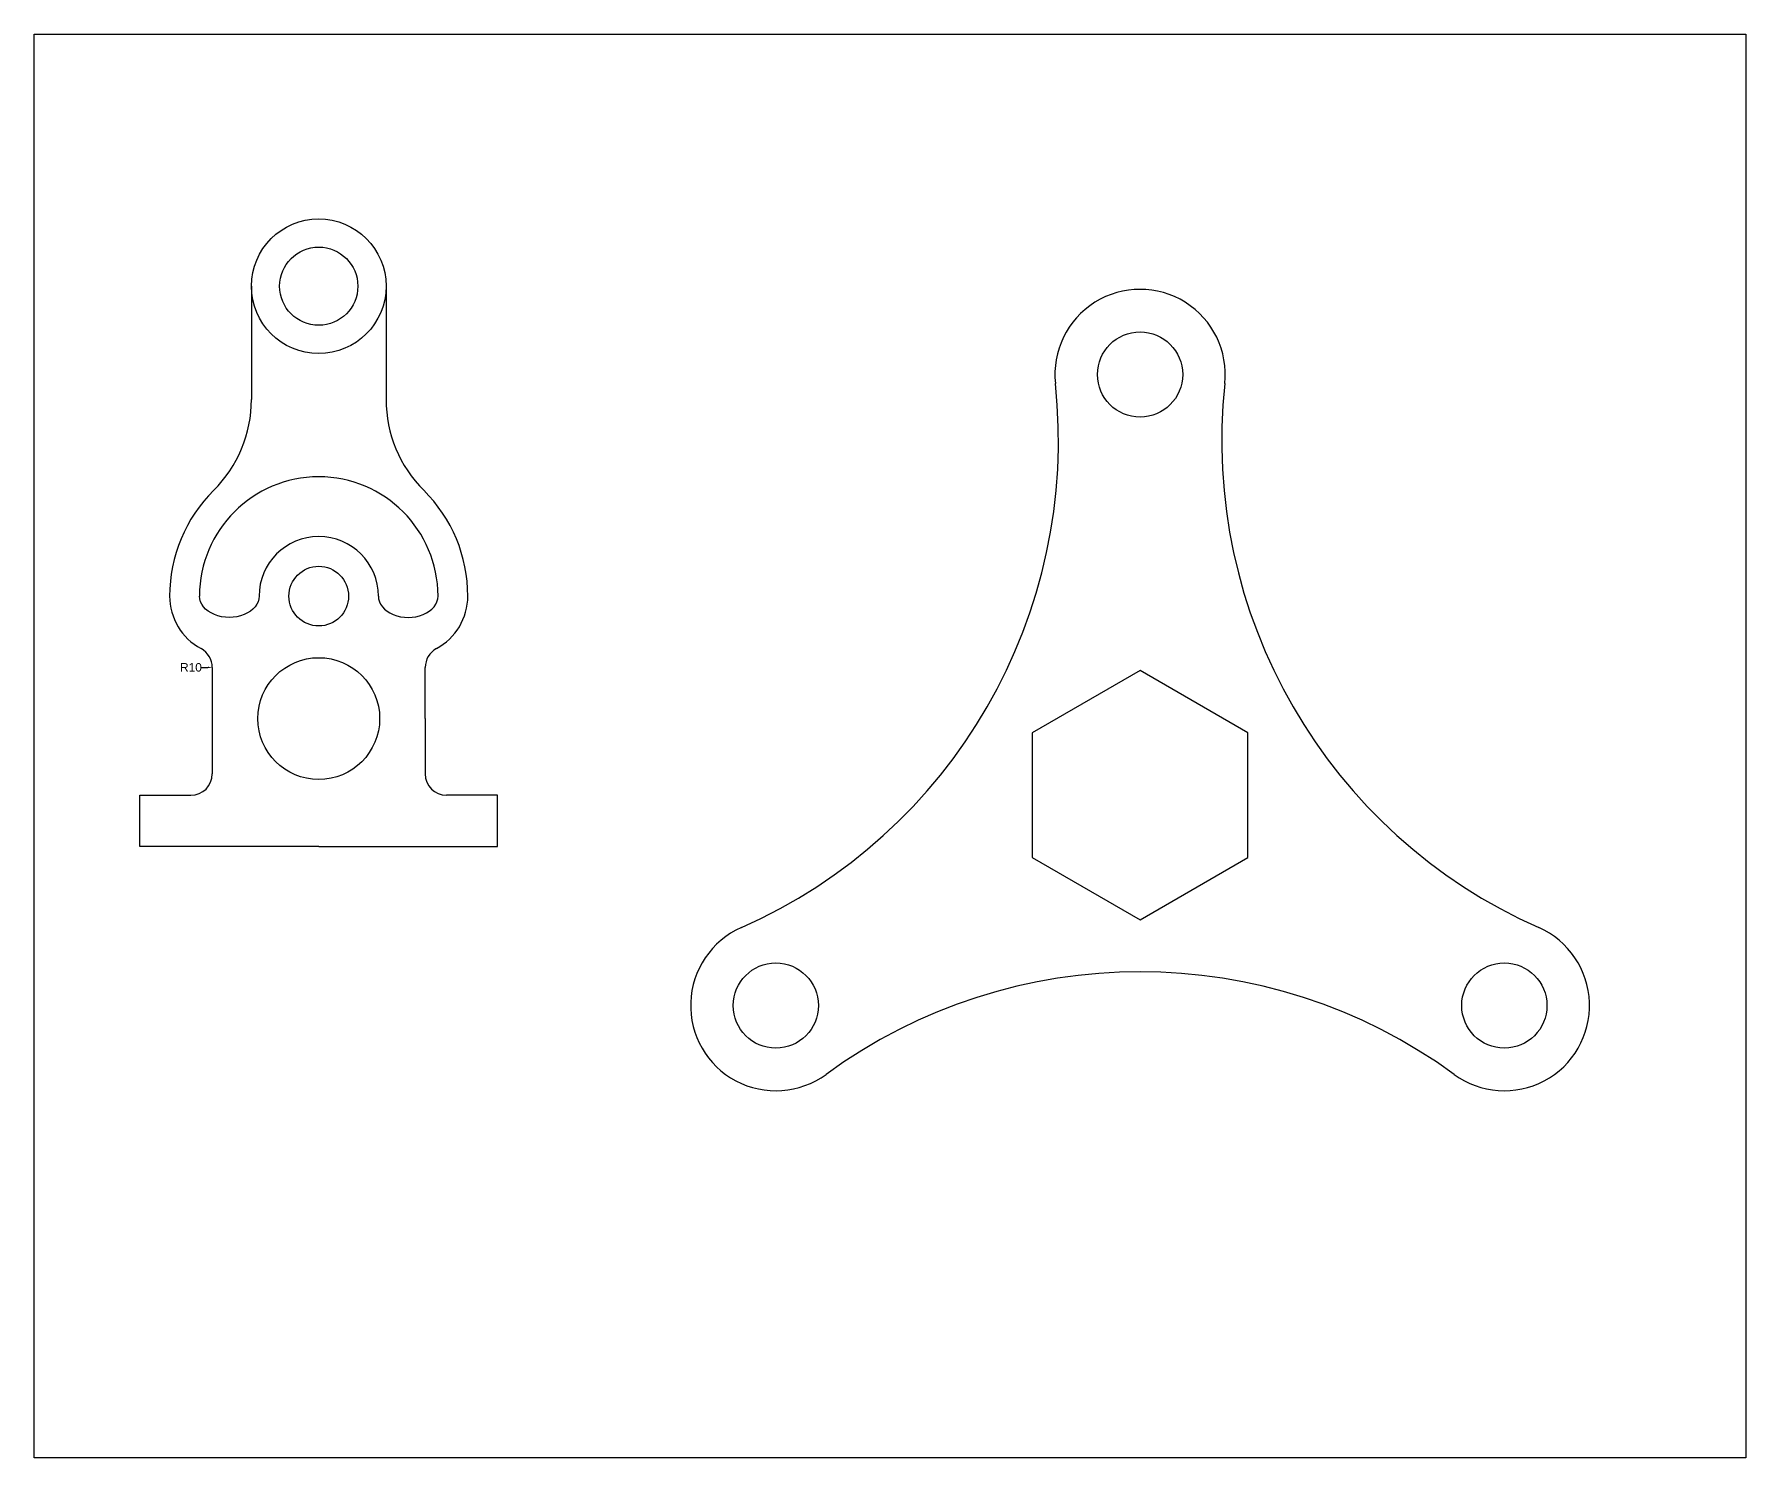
# Model space of a CAD drawing. Header units: inches. Extents: x -120 to 4012, y -583 to 270.
# Drawn here: x 2256 to 3060, y -583 to 85 of the extents above; entities that cross this region are included whole.
import ezdxf

# ---------------------------------------------------------------- set-up
doc = ezdxf.new("R2010")
doc.units = ezdxf.units.IN
doc.header["$MEASUREMENT"] = 0
doc.styles.get("Standard").update_dxf_attribs({"font": 'arial.ttf'})
doc.dimstyles.get("Standard").update_dxf_attribs({"dimtxt": 4, "dimasz": 2, "dimexe": 0.18, "dimexo": 0.0625, "dimgap": 0.09, "dimtad": 0, "dimtoh": 1, "dimdec": 1, "dimdsep": 46, "dimtxsty": 'Standard', "dimcen": 2, "dimse1": 1, "dimse2": 1, "dimadec": 0, "dimazin": 0, "dimtfac": 1, "dimtdec": 1, "dimtofl": 0, "dimtmove": 0, "dimatfit": 3, "dimfxl": 1, "dimtolj": 1, "dimtzin": 0, "dimarcsym": 0})

# ---------------------------------------------------------------- blocks, each defined once
blk = doc.blocks.new('*D19')
at = {"color": 0, "linetype": 'Continuous', "lineweight": -2, "transparency": 16777216}
blk.add_line((2334.69, -212.01), (2337.83, -212.01), dxfattribs=at)
at = {"color": 0, "linetype": 'Continuous', "transparency": 16777216}
blk.add_solid([(2337.83, -211.68), (2337.83, -212.35), (2339.83, -212.01)], dxfattribs=at)
at = {"layer": 'Defpoints', "color": 0, "linetype": 'Continuous', "transparency": 16777216}
for p in [(2329.83, -212.01), (2339.83, -212.01)]:
    blk.add_point(p, dxfattribs=at)
at = {"color": 0, "linetype": 'Continuous', "transparency": 16777216, "insert": (2329.83, -212.01), "char_height": 4, "attachment_point": 5}
blk.add_mtext('\\A1;R10', dxfattribs=at)

msp = doc.modelspace()

# ---------------------------------------------------------------- linework, layer by layer
for p, q in [((2358.23, -33.05), (2358.23, -86.3)), ((2421.43, -33.05), (2421.43, -86.3)), ((2339.83, -212.01), (2339.83, -262.05)), ((2439.83, -236.05), (2439.83, -212.01)), ((2439.83, -236.05), (2439.83, -262.05)), ((2305.83, -296.05), (2305.83, -272.05)), ((2305.83, -272.05), (2329.83, -272.05)), ((2473.83, -272.05), (2449.83, -272.05)), ((2473.83, -296.05), (2473.83, -272.05)), ((2389.83, -296.05), (2305.83, -296.05)), ((2389.83, -296.05), (2473.83, -296.05))]:
    msp.add_line(p, q)
at = {"color": 40, "linetype": 'Continuous', "true_color": 0xf8d731}
msp.add_lwpolyline([(2256.24, 85.24), (3059.87, 85.24), (3059.87, -583.07), (2256.24, -583.07)], close=True, dxfattribs=at)
msp.add_lwpolyline([(2775.48, -330.52), (2826.15, -301.27), (2826.15, -242.77), (2775.48, -213.52), (2724.82, -242.77), (2724.82, -301.27)], close=True)
for centre, radius in [((2389.83, -33.05), 31.6), ((2389.83, -33.05), 18.35), ((2775.48, -74.52), 20), ((2389.83, -178.55), 14), ((2389.83, -236.05), 28.6), ((2604.44, -370.77), 20), ((2946.52, -370.77), 20)]:
    msp.add_circle(centre, radius)
for centre, radius, start, end in [((2775.48, -74.52), 40, 353.85767, 186.14233), ((2487.15, -105.55), 250, 293.85767, 6.14233), ((3063.82, -105.55), 250, 173.85767, 246.14233), ((2298.23, -86.3), 60, 314.79848, 0), ((2481.43, -86.3), 60, 180, 225.20152), ((2389.83, -178.55), 56, 0, 180), ((2389.83, -178.55), 70, 134.79848, 180), ((2389.83, -178.55), 70, 0, 45.20152), ((2389.83, -178.55), 28, 0, 180), ((2347.83, -178.55), 28, 180, 241.72629), ((2431.83, -178.55), 28, 298.27371, 360), ((2329.83, -212.01), 10, 0, 61.72629), ((2449.83, -212.01), 10, 118.27371, 180), ((2329.83, -262.05), 10, 270, 0), ((2449.83, -262.05), 10, 180, 270), ((2604.44, -370.77), 40, 113.85767, 306.14233), ((2946.52, -370.77), 40, 233.85767, 66.14233), ((2775.48, -604.96), 250, 53.85767, 126.14233)]:
    msp.add_arc(centre, radius, start, end)
at = {"extrusion": (0, 0, -1)}
msp.add_ellipse((2347.83, -178.55), major_axis=(14, 0), ratio=0.714286, start_param=0, end_param=3.141593, dxfattribs=at)
msp.add_ellipse((2431.83, -178.55), major_axis=(-14, 0), ratio=0.714286, start_param=0, end_param=3.141593)

# ---------------------------------------------------------------- dimensions: what is measured, and where the dimension line sits
at = {"linetype": 'Continuous'}
dim = msp.add_radius_dim(center=(2329.83, -212.01), mpoint=(2339.83, -212.01), dimstyle='Standard', dxfattribs=at)
dim.commit()
dim.dimension.update_dxf_attribs({"geometry": '*D19', "text_midpoint": (2329.83, -212.01), "dimtype": 164})

doc.saveas('drawing.dxf')
